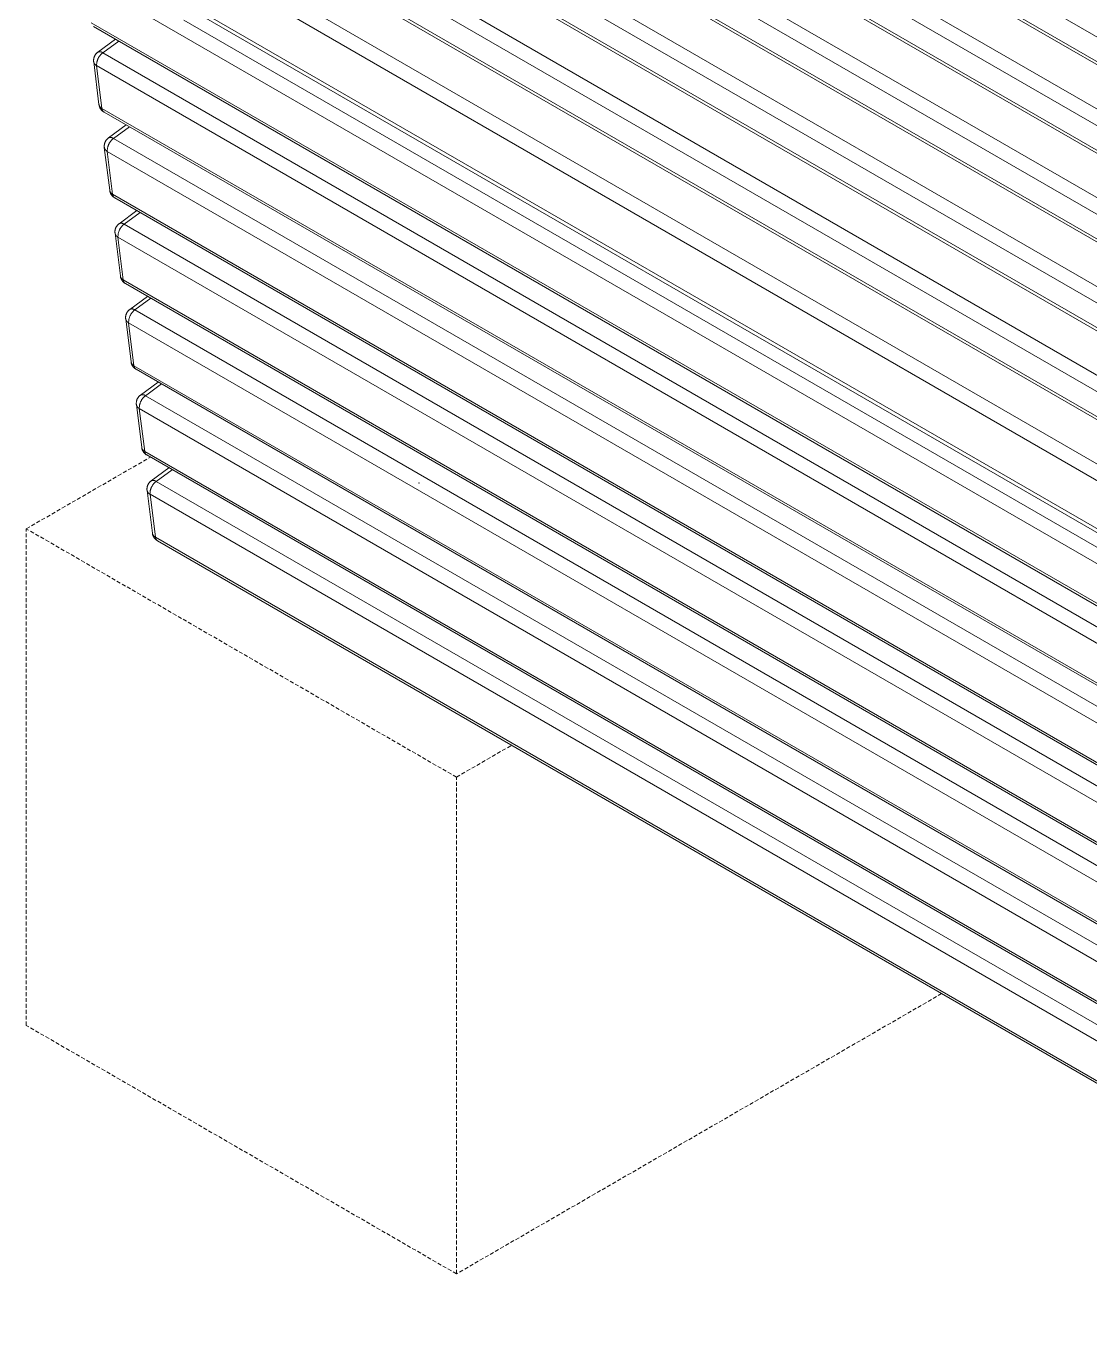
# Model space of a CAD drawing. Header units: millimetres. Extents: x -30 to 4992, y -440 to 3111.
# Drawn here: x 186.6 to 531.1, y -15.1 to 411.6 of the extents above; entities that cross this region are included whole.
import ezdxf

# ---------------------------------------------------------------- set-up
doc = ezdxf.new("R2010")
doc.units = ezdxf.units.MM
doc.header["$PDSIZE"] = -1
doc.linetypes.add('HIDDEN', pattern=[1.905, 1.27, -0.635])
doc.layers.add('ZANO_R', color=7, linetype='Continuous', lineweight=0)
doc.layers.add('ZANO_R_przerywana', color=7, linetype='HIDDEN', lineweight=0)

msp = doc.modelspace()

# ---------------------------------------------------------------- linework, layer by layer
at = {"layer": 'ZANO_R'}
for p, q in [((1154.46, 40.61), (323.11, 520.59)), ((324.68, 520.68), (1155.99, 40.73)), ((1165.04, 43.51), (333.69, 523.49)), ((310.12, 513.72), (1141.47, 33.74)), ((1139.05, 29.78), (307.7, 509.76)), ((1128.48, 26.87), (297.13, 506.85)), ((298.7, 506.95), (1130, 26.99)), ((284.13, 499.99), (1115.48, 20.01)), ((1113.06, 16.04), (281.71, 496.02)), ((1102.49, 13.14), (271.14, 493.12)), ((272.71, 493.21), (1104.02, 13.26)), ((1087.08, 2.31), (255.73, 482.29)), ((258.15, 486.25), (1089.5, 6.27)), ((1076.5, -0.6), (245.15, 479.39)), ((246.73, 479.48), (1078.03, -0.48)), ((232.16, 472.52), (1063.51, -7.46)), ((1050.52, -14.33), (219.17, 465.65)), ((220.74, 465.74), (1052.05, -14.21)), ((1061.09, -11.42), (229.74, 468.56)), ((206.18, 458.78), (1037.53, -21.2)), ((1035.11, -25.16), (203.76, 454.82)), ((203.21, 439.5), (1034.56, -40.48)), ((1035.21, -42.08), (203.9, 437.87)), ((1037.24, -53.34), (205.89, 426.64)), ((207.62, 412.76), (1038.97, -67.23)), ((1039.63, -68.38), (208.29, 411.59)), ((237.66, 413.61), (619.17, 193.35)), ((209.72, 403.21), (215.49, 407.44)), ((216.53, 406.83), (211.35, 403.04)), ((208.4, 400.99), (208.42, 401.11)), ((208.42, 401.11), (208.44, 401.22)), ((208.44, 401.22), (208.46, 401.33)), ((208.46, 401.33), (208.49, 401.44)), ((208.49, 401.44), (208.52, 401.55)), ((208.52, 401.55), (208.56, 401.66)), ((208.56, 401.66), (208.6, 401.76)), ((208.6, 401.76), (208.64, 401.87)), ((208.64, 401.87), (208.69, 401.97)), ((208.69, 401.97), (208.74, 402.07)), ((208.74, 402.07), (208.79, 402.17)), ((208.79, 402.17), (208.85, 402.27)), ((208.85, 402.27), (208.91, 402.37)), ((208.91, 402.37), (208.98, 402.46)), ((208.98, 402.46), (209.04, 402.55)), ((209.04, 402.55), (209.12, 402.64)), ((209.12, 402.64), (209.19, 402.73)), ((209.19, 402.73), (209.27, 402.81)), ((209.27, 402.81), (209.34, 402.89)), ((209.34, 402.89), (209.43, 402.97)), ((209.43, 402.97), (209.51, 403.05)), ((209.51, 403.05), (209.6, 403.12)), ((209.6, 403.12), (209.69, 403.19)), ((209.73, 403.21), (209.69, 403.19)), ((209.78, 403.23), (209.73, 403.21)), ((209.84, 401.19), (209.77, 401.04)), ((209.83, 403.25), (209.78, 403.23)), ((209.88, 403.27), (209.83, 403.25)), ((209.92, 401.35), (209.84, 401.19)), ((209.93, 403.29), (209.88, 403.27)), ((210, 401.5), (209.92, 401.35)), ((209.98, 403.3), (209.93, 403.29)), ((210.03, 403.32), (209.98, 403.3)), ((210.09, 401.65), (210, 401.5)), ((210.08, 403.33), (210.03, 403.32)), ((210.13, 403.34), (210.08, 403.33)), ((210.18, 401.79), (210.09, 401.65)), ((210.18, 403.35), (210.13, 403.34)), ((210.23, 403.36), (210.18, 403.35)), ((210.28, 401.93), (210.18, 401.79)), ((210.28, 403.36), (210.23, 403.36)), ((210.33, 403.36), (210.28, 403.36)), ((210.38, 402.07), (210.28, 401.93)), ((210.38, 403.37), (210.33, 403.36)), ((210.44, 403.37), (210.38, 403.37)), ((210.48, 402.2), (210.38, 402.07)), ((210.49, 403.36), (210.44, 403.37)), ((210.6, 402.34), (210.48, 402.2)), ((210.54, 403.36), (210.49, 403.36)), ((210.59, 403.35), (210.54, 403.36)), ((210.64, 403.35), (210.59, 403.35)), ((210.71, 402.46), (210.6, 402.34)), ((210.69, 403.34), (210.64, 403.35)), ((210.74, 403.33), (210.69, 403.34)), ((210.83, 402.59), (210.71, 402.46)), ((210.79, 403.31), (210.74, 403.33)), ((210.84, 403.3), (210.79, 403.31)), ((210.95, 402.7), (210.83, 402.59)), ((210.89, 403.28), (210.84, 403.3)), ((210.94, 403.27), (210.89, 403.28)), ((210.99, 403.25), (210.94, 403.27)), ((211.08, 402.82), (210.95, 402.7)), ((211.04, 403.23), (210.99, 403.25)), ((211.08, 403.2), (211.04, 403.23)), ((211.13, 403.18), (211.08, 403.2)), ((211.21, 402.93), (211.08, 402.82)), ((211.17, 403.15), (211.13, 403.18)), ((211.22, 403.13), (211.17, 403.15)), ((211.35, 403.04), (211.21, 402.93)), ((211.26, 403.1), (211.22, 403.13)), ((211.3, 403.07), (211.26, 403.1)), ((211.35, 403.04), (211.3, 403.07)), ((211.35, 403.04), (1042.7, -76.94)), ((208.37, 400.66), (208.38, 400.77)), ((208.37, 400.54), (208.37, 400.66)), ((208.37, 400.43), (208.37, 400.54)), ((208.38, 400.32), (208.37, 400.43)), ((208.38, 400.77), (208.39, 400.88)), ((208.39, 400.2), (208.38, 400.32)), ((208.39, 400.88), (208.4, 400.99)), ((208.39, 400.2), (208.4, 400.14)), ((210.12, 386.27), (208.4, 400.15)), ((208.4, 400.14), (208.41, 400.08)), ((208.41, 400.08), (208.42, 400.02)), ((208.42, 400.02), (208.44, 399.96)), ((208.44, 399.96), (208.46, 399.91)), ((208.46, 399.91), (208.48, 399.85)), ((208.48, 399.85), (208.5, 399.79)), ((208.5, 399.79), (208.52, 399.73)), ((208.52, 399.73), (208.55, 399.68)), ((208.55, 399.68), (208.58, 399.62)), ((208.58, 399.62), (208.61, 399.57)), ((208.61, 399.57), (208.64, 399.52)), ((208.64, 399.52), (208.67, 399.47)), ((208.67, 399.47), (208.71, 399.42)), ((208.71, 399.42), (208.74, 399.37)), ((208.74, 399.37), (208.78, 399.32)), ((208.78, 399.32), (208.82, 399.27)), ((208.82, 399.27), (208.86, 399.23)), ((208.86, 399.23), (208.91, 399.19)), ((208.91, 399.19), (208.95, 399.15)), ((208.95, 399.15), (209, 399.1)), ((209, 399.1), (209.04, 399.07)), ((209.04, 399.07), (209.09, 399.03)), ((209.09, 399.03), (209.14, 398.99)), ((209.14, 398.99), (209.19, 398.96)), ((209.19, 398.96), (209.25, 398.93)), ((209.25, 398.93), (209.3, 398.9)), ((209.3, 398.9), (209.35, 398.87)), ((209.36, 399.38), (209.35, 399.21)), ((209.35, 399.21), (209.35, 399.04)), ((209.35, 399.04), (209.35, 398.87)), ((209.35, 398.87), (211.08, 384.99)), ((1040.7, -81.11), (209.35, 398.87)), ((209.38, 399.55), (209.36, 399.38)), ((209.4, 399.72), (209.38, 399.55)), ((209.43, 399.89), (209.4, 399.72)), ((209.46, 400.06), (209.43, 399.89)), ((209.5, 400.23), (209.46, 400.06)), ((209.54, 400.39), (209.5, 400.23)), ((209.59, 400.56), (209.54, 400.39)), ((209.65, 400.72), (209.59, 400.56)), ((209.71, 400.88), (209.65, 400.72)), ((209.77, 401.04), (209.71, 400.88)), ((210.12, 386.27), (210.14, 386.21)), ((210.14, 386.15), (210.12, 386.26)), ((210.14, 386.21), (210.15, 386.15)), ((210.16, 386.04), (210.14, 386.15)), ((210.15, 386.15), (210.17, 386.09)), ((210.18, 385.94), (210.16, 386.04)), ((210.17, 386.09), (210.18, 386.03)), ((210.18, 386.03), (210.2, 385.97)), ((210.21, 385.83), (210.18, 385.94)), ((210.2, 385.97), (210.23, 385.91)), ((210.24, 385.72), (210.21, 385.83)), ((210.23, 385.91), (210.25, 385.86)), ((210.27, 385.62), (210.24, 385.72)), ((210.25, 385.86), (210.28, 385.8)), ((210.31, 385.51), (210.27, 385.62)), ((210.28, 385.8), (210.3, 385.75)), ((210.3, 385.75), (210.33, 385.69)), ((210.35, 385.41), (210.31, 385.51)), ((210.33, 385.69), (210.37, 385.64)), ((210.4, 385.31), (210.35, 385.41)), ((210.37, 385.64), (210.4, 385.59)), ((210.4, 385.59), (210.43, 385.54)), ((210.44, 385.21), (210.4, 385.31)), ((210.43, 385.54), (210.47, 385.49)), ((210.49, 385.11), (210.44, 385.21)), ((210.47, 385.49), (210.51, 385.44)), ((210.55, 385.01), (210.49, 385.11)), ((210.51, 385.44), (210.55, 385.39)), ((210.55, 385.39), (210.59, 385.35)), ((210.61, 384.92), (210.55, 385.01)), ((210.59, 385.35), (210.63, 385.31)), ((210.67, 384.83), (210.61, 384.92)), ((210.63, 385.31), (210.68, 385.26)), ((210.73, 384.74), (210.67, 384.83)), ((210.68, 385.26), (210.72, 385.22)), ((210.72, 385.22), (210.77, 385.18)), ((210.8, 384.65), (210.73, 384.74)), ((210.77, 385.18), (210.82, 385.15)), ((210.87, 384.56), (210.8, 384.65)), ((210.82, 385.15), (210.87, 385.11)), ((210.87, 385.11), (210.92, 385.08)), ((210.94, 384.48), (210.87, 384.56)), ((210.92, 385.08), (210.97, 385.05)), ((211.01, 384.4), (210.94, 384.48)), ((210.97, 385.05), (211.03, 385.01)), ((211.09, 384.32), (211.01, 384.4)), ((211.03, 385.01), (211.08, 384.99)), ((211.08, 384.99), (211.09, 384.94)), ((211.08, 384.99), (1042.43, -94.99)), ((211.09, 384.94), (211.09, 384.88)), ((211.09, 384.88), (211.1, 384.83)), ((211.17, 384.24), (211.09, 384.32)), ((211.1, 384.83), (211.11, 384.78)), ((211.11, 384.78), (211.12, 384.73)), ((211.12, 384.73), (211.13, 384.68)), ((211.13, 384.68), (211.14, 384.63)), ((211.14, 384.63), (211.16, 384.58)), ((211.16, 384.58), (211.18, 384.53)), ((211.26, 384.17), (211.17, 384.24)), ((211.18, 384.53), (211.2, 384.49)), ((211.2, 384.49), (211.22, 384.44)), ((211.22, 384.44), (211.24, 384.39)), ((211.24, 384.39), (211.26, 384.35)), ((211.26, 384.35), (211.29, 384.3)), ((211.34, 384.1), (211.26, 384.17)), ((211.29, 384.3), (211.32, 384.26)), ((211.32, 384.26), (211.35, 384.22)), ((211.43, 384.03), (211.34, 384.1)), ((211.35, 384.22), (211.38, 384.18)), ((211.38, 384.18), (211.41, 384.13)), ((211.41, 384.13), (211.44, 384.09)), ((211.52, 383.97), (211.43, 384.03)), ((211.44, 384.09), (211.47, 384.06)), ((211.47, 384.06), (211.51, 384.02)), ((211.51, 384.02), (211.55, 383.98)), ((211.61, 383.91), (211.52, 383.97)), ((211.55, 383.98), (211.58, 383.95)), ((211.58, 383.95), (211.62, 383.92)), ((211.71, 383.85), (211.61, 383.91)), ((211.62, 383.92), (211.66, 383.88)), ((211.66, 383.88), (211.71, 383.85)), ((211.71, 383.85), (211.75, 383.82)), ((1043.09, -96.15), (211.75, 383.82)), ((213.18, 375.44), (218.95, 379.67)), ((213.29, 375.48), (213.24, 375.46)), ((213.34, 375.5), (213.29, 375.48)), ((213.39, 375.52), (213.34, 375.5)), ((213.43, 375.54), (213.39, 375.52)), ((213.48, 375.55), (213.43, 375.54)), ((213.53, 375.56), (213.48, 375.55)), ((213.59, 375.57), (213.53, 375.56)), ((213.64, 375.58), (213.59, 375.57)), ((213.69, 375.59), (213.64, 375.58)), ((213.74, 375.59), (213.69, 375.59)), ((213.79, 375.6), (213.74, 375.59)), ((213.84, 375.6), (213.79, 375.6)), ((213.89, 375.6), (213.84, 375.6)), ((213.95, 375.59), (213.89, 375.6)), ((214, 375.59), (213.95, 375.59)), ((214.05, 375.59), (214, 375.59)), ((214.1, 375.58), (214.05, 375.59)), ((214.15, 375.57), (214.1, 375.58)), ((214.2, 375.56), (214.15, 375.57)), ((214.25, 375.55), (214.2, 375.56)), ((214.3, 375.53), (214.25, 375.55)), ((214.35, 375.52), (214.3, 375.53)), ((214.4, 375.5), (214.35, 375.52)), ((214.45, 375.48), (214.4, 375.5)), ((219.99, 379.07), (214.8, 375.27)), ((211.83, 372.89), (211.84, 373)), ((211.83, 372.77), (211.83, 372.89)), ((211.83, 372.66), (211.83, 372.77)), ((211.84, 372.55), (211.83, 372.66)), ((211.84, 373.11), (211.86, 373.23)), ((211.84, 373), (211.84, 373.11)), ((211.85, 372.43), (211.84, 372.55)), ((211.85, 372.43), (211.86, 372.37)), ((213.58, 358.5), (211.85, 372.38)), ((211.86, 373.23), (211.88, 373.34)), ((211.86, 372.37), (211.87, 372.31)), ((211.87, 372.31), (211.88, 372.25)), ((211.88, 373.34), (211.9, 373.45)), ((211.88, 372.25), (211.9, 372.19)), ((211.9, 373.45), (211.92, 373.56)), ((211.9, 372.19), (211.92, 372.14)), ((211.92, 373.56), (211.95, 373.67)), ((211.92, 372.14), (211.94, 372.08)), ((211.94, 372.08), (211.96, 372.02)), ((211.95, 373.67), (211.98, 373.78)), ((211.96, 372.02), (211.98, 371.97)), ((211.98, 373.78), (212.02, 373.89)), ((211.98, 371.97), (212.01, 371.91)), ((212.01, 371.91), (212.04, 371.86)), ((212.02, 373.89), (212.06, 373.99)), ((212.04, 371.86), (212.07, 371.8)), ((212.06, 373.99), (212.1, 374.1)), ((212.07, 371.8), (212.1, 371.75)), ((212.1, 374.1), (212.15, 374.2)), ((212.1, 371.75), (212.13, 371.7)), ((212.13, 371.7), (212.17, 371.65)), ((212.15, 374.2), (212.2, 374.3)), ((212.17, 371.65), (212.2, 371.6)), ((212.2, 374.3), (212.25, 374.4)), ((212.2, 371.6), (212.24, 371.55)), ((212.24, 371.55), (212.28, 371.51)), ((212.25, 374.4), (212.31, 374.5)), ((212.28, 371.51), (212.32, 371.46)), ((212.31, 374.5), (212.37, 374.6)), ((212.32, 371.46), (212.36, 371.42)), ((212.36, 371.42), (212.41, 371.38)), ((212.37, 374.6), (212.44, 374.69)), ((212.41, 371.38), (212.45, 371.34)), ((212.44, 374.69), (212.5, 374.78)), ((212.45, 371.34), (212.5, 371.3)), ((212.5, 374.78), (212.57, 374.87)), ((212.5, 371.3), (212.55, 371.26)), ((212.55, 371.26), (212.6, 371.23)), ((212.57, 374.87), (212.65, 374.96)), ((212.6, 371.23), (212.65, 371.19)), ((212.65, 374.96), (212.72, 375.04)), ((212.72, 375.04), (212.8, 375.12)), ((212.8, 375.12), (212.89, 375.2)), ((212.82, 371.62), (212.81, 371.44)), ((212.81, 371.44), (212.81, 371.27)), ((212.81, 371.27), (212.81, 371.1)), ((212.84, 371.79), (212.82, 371.62)), ((212.86, 371.96), (212.84, 371.79)), ((212.89, 372.13), (212.86, 371.96)), ((212.89, 375.2), (212.97, 375.28)), ((212.92, 372.29), (212.89, 372.13)), ((212.96, 372.46), (212.92, 372.29)), ((213, 372.63), (212.96, 372.46)), ((212.97, 375.28), (213.06, 375.35)), ((213.05, 372.79), (213, 372.63)), ((213.11, 372.95), (213.05, 372.79)), ((213.06, 375.35), (213.15, 375.42)), ((213.17, 373.11), (213.11, 372.95)), ((213.19, 375.44), (213.15, 375.42)), ((213.23, 373.27), (213.17, 373.11)), ((213.24, 375.46), (213.19, 375.44)), ((213.3, 373.43), (213.23, 373.27)), ((213.38, 373.58), (213.3, 373.43)), ((213.46, 373.73), (213.38, 373.58)), ((213.55, 373.88), (213.46, 373.73)), ((213.64, 374.02), (213.55, 373.88)), ((213.74, 374.16), (213.64, 374.02)), ((213.84, 374.3), (213.74, 374.16)), ((213.94, 374.44), (213.84, 374.3)), ((214.05, 374.57), (213.94, 374.44)), ((214.17, 374.69), (214.05, 374.57)), ((214.29, 374.82), (214.17, 374.69)), ((214.41, 374.94), (214.29, 374.82)), ((214.54, 375.05), (214.41, 374.94)), ((214.5, 375.46), (214.45, 375.48)), ((214.54, 375.43), (214.5, 375.46)), ((214.59, 375.41), (214.54, 375.43)), ((214.67, 375.16), (214.54, 375.05)), ((214.63, 375.38), (214.59, 375.41)), ((214.68, 375.36), (214.63, 375.38)), ((214.8, 375.27), (214.67, 375.16)), ((214.72, 375.33), (214.68, 375.36)), ((214.76, 375.3), (214.72, 375.33)), ((214.8, 375.27), (214.76, 375.3)), ((214.8, 375.27), (1046.15, -104.71)), ((212.65, 371.19), (212.7, 371.16)), ((212.7, 371.16), (212.76, 371.13)), ((212.76, 371.13), (212.81, 371.1)), ((212.81, 371.1), (214.54, 357.22)), ((1044.16, -108.88), (212.81, 371.1)), ((213.58, 358.5), (213.6, 358.44)), ((213.6, 358.38), (213.58, 358.49)), ((213.6, 358.44), (213.61, 358.38)), ((213.62, 358.28), (213.6, 358.38)), ((213.61, 358.38), (213.62, 358.32)), ((213.62, 358.32), (213.64, 358.26)), ((213.64, 358.17), (213.62, 358.28)), ((213.64, 358.26), (213.66, 358.2)), ((213.67, 358.06), (213.64, 358.17)), ((213.66, 358.2), (213.69, 358.14)), ((213.7, 357.95), (213.67, 358.06)), ((213.69, 358.14), (213.71, 358.09)), ((213.73, 357.85), (213.7, 357.95)), ((213.71, 358.09), (213.73, 358.03)), ((213.73, 358.03), (213.76, 357.98)), ((213.77, 357.74), (213.73, 357.85)), ((213.76, 357.98), (213.79, 357.92)), ((213.81, 357.64), (213.77, 357.74)), ((213.79, 357.92), (213.82, 357.87)), ((213.85, 357.54), (213.81, 357.64)), ((213.82, 357.87), (213.86, 357.82)), ((213.9, 357.44), (213.85, 357.54)), ((213.86, 357.82), (213.89, 357.77)), ((213.89, 357.77), (213.93, 357.72)), ((213.95, 357.34), (213.9, 357.44)), ((213.93, 357.72), (213.97, 357.67)), ((214.01, 357.25), (213.95, 357.34)), ((213.97, 357.67), (214.01, 357.63)), ((214.01, 357.63), (214.05, 357.58)), ((214.06, 357.15), (214.01, 357.25)), ((214.05, 357.58), (214.09, 357.54)), ((214.13, 357.06), (214.06, 357.15)), ((214.09, 357.54), (214.14, 357.49)), ((214.19, 356.97), (214.13, 357.06)), ((214.14, 357.49), (214.18, 357.45)), ((214.18, 357.45), (214.23, 357.42)), ((214.26, 356.88), (214.19, 356.97)), ((214.23, 357.42), (214.28, 357.38)), ((214.33, 356.79), (214.26, 356.88)), ((214.28, 357.38), (214.33, 357.34)), ((214.33, 357.34), (214.38, 357.31)), ((214.4, 356.71), (214.33, 356.79)), ((214.38, 357.31), (214.43, 357.28)), ((214.47, 356.63), (214.4, 356.71)), ((214.43, 357.28), (214.49, 357.25)), ((214.55, 356.55), (214.47, 356.63)), ((214.49, 357.25), (214.54, 357.22)), ((214.54, 357.22), (214.54, 357.17)), ((214.54, 357.22), (1045.89, -122.76)), ((214.54, 357.17), (214.55, 357.12)), ((214.55, 357.12), (214.56, 357.06)), ((214.63, 356.47), (214.55, 356.55)), ((214.56, 357.06), (214.57, 357.01)), ((214.57, 357.01), (214.58, 356.96)), ((214.58, 356.96), (214.59, 356.91)), ((214.59, 356.91), (214.6, 356.86)), ((214.6, 356.86), (214.62, 356.81)), ((214.62, 356.81), (214.64, 356.77)), ((214.71, 356.4), (214.63, 356.47)), ((214.64, 356.77), (214.66, 356.72)), ((214.66, 356.72), (214.68, 356.67)), ((214.68, 356.67), (214.7, 356.63)), ((214.7, 356.63), (214.72, 356.58)), ((214.8, 356.33), (214.71, 356.4)), ((214.72, 356.58), (214.75, 356.53)), ((214.75, 356.53), (214.78, 356.49)), ((214.78, 356.49), (214.8, 356.45)), ((214.8, 356.45), (214.83, 356.41)), ((214.89, 356.26), (214.8, 356.33)), ((214.83, 356.41), (214.87, 356.37)), ((214.87, 356.37), (214.9, 356.33)), ((214.98, 356.2), (214.89, 356.26)), ((214.9, 356.33), (214.93, 356.29)), ((214.93, 356.29), (214.97, 356.25)), ((214.97, 356.25), (215.01, 356.21)), ((215.07, 356.14), (214.98, 356.2)), ((215.01, 356.21), (215.04, 356.18)), ((215.04, 356.18), (215.08, 356.15)), ((215.16, 356.08), (215.07, 356.14)), ((215.08, 356.15), (215.12, 356.11)), ((215.12, 356.11), (215.16, 356.08)), ((215.16, 356.08), (215.21, 356.06)), ((1046.55, -123.92), (215.21, 356.06)), ((216.64, 347.67), (222.41, 351.9)), ((223.45, 351.3), (218.26, 347.5)), ((215.33, 345.57), (215.35, 345.68)), ((215.35, 345.68), (215.38, 345.79)), ((215.38, 345.79), (215.41, 345.9)), ((215.41, 345.9), (215.44, 346.01)), ((215.44, 346.01), (215.48, 346.12)), ((215.48, 346.12), (215.52, 346.22)), ((215.52, 346.22), (215.56, 346.33)), ((215.56, 346.33), (215.61, 346.43)), ((215.61, 346.43), (215.66, 346.53)), ((215.66, 346.53), (215.71, 346.63)), ((215.71, 346.63), (215.77, 346.73)), ((215.77, 346.73), (215.83, 346.83)), ((215.83, 346.83), (215.89, 346.92)), ((215.89, 346.92), (215.96, 347.01)), ((215.96, 347.01), (216.03, 347.1)), ((216.03, 347.1), (216.11, 347.19)), ((216.11, 347.19), (216.18, 347.27)), ((216.18, 347.27), (216.26, 347.35)), ((216.26, 347.35), (216.34, 347.43)), ((216.34, 347.43), (216.43, 347.51)), ((216.43, 347.51), (216.52, 347.58)), ((216.52, 347.58), (216.61, 347.65)), ((216.65, 347.67), (216.61, 347.65)), ((216.7, 347.7), (216.65, 347.67)), ((216.76, 345.66), (216.69, 345.5)), ((216.75, 347.72), (216.7, 347.7)), ((216.79, 347.73), (216.75, 347.72)), ((216.84, 345.81), (216.76, 345.66)), ((216.84, 347.75), (216.79, 347.73)), ((216.89, 347.77), (216.84, 347.75)), ((216.92, 345.96), (216.84, 345.81)), ((216.94, 347.78), (216.89, 347.77)), ((217.01, 346.11), (216.92, 345.96)), ((216.99, 347.79), (216.94, 347.78)), ((217.04, 347.8), (216.99, 347.79)), ((217.1, 346.25), (217.01, 346.11)), ((217.1, 347.81), (217.04, 347.8)), ((217.15, 347.82), (217.1, 347.81)), ((217.19, 346.39), (217.1, 346.25)), ((217.2, 347.82), (217.15, 347.82)), ((217.3, 346.53), (217.19, 346.39)), ((217.25, 347.83), (217.2, 347.82)), ((217.3, 347.83), (217.25, 347.83)), ((217.35, 347.83), (217.3, 347.83)), ((217.4, 346.67), (217.3, 346.53)), ((217.41, 347.83), (217.35, 347.83)), ((217.51, 346.8), (217.4, 346.67)), ((217.46, 347.82), (217.41, 347.83)), ((217.51, 347.82), (217.46, 347.82)), ((217.56, 347.81), (217.51, 347.82)), ((217.63, 346.93), (217.51, 346.8)), ((217.61, 347.8), (217.56, 347.81)), ((217.66, 347.79), (217.61, 347.8)), ((217.75, 347.05), (217.63, 346.93)), ((217.71, 347.78), (217.66, 347.79)), ((217.76, 347.76), (217.71, 347.78)), ((217.87, 347.17), (217.75, 347.05)), ((217.81, 347.75), (217.76, 347.76)), ((217.86, 347.73), (217.81, 347.75)), ((217.91, 347.71), (217.86, 347.73)), ((218, 347.28), (217.87, 347.17)), ((217.95, 347.69), (217.91, 347.71)), ((218, 347.67), (217.95, 347.69)), ((218.05, 347.64), (218, 347.67)), ((218.13, 347.39), (218, 347.28)), ((218.09, 347.62), (218.05, 347.64)), ((218.14, 347.59), (218.09, 347.62)), ((218.26, 347.5), (218.13, 347.39)), ((218.18, 347.56), (218.14, 347.59)), ((218.22, 347.53), (218.18, 347.56)), ((218.26, 347.5), (218.22, 347.53)), ((218.26, 347.5), (1049.61, -132.48)), ((215.29, 345.23), (215.3, 345.34)), ((215.29, 345.12), (215.29, 345.23)), ((215.29, 345), (215.29, 345.12)), ((215.29, 344.89), (215.29, 345)), ((215.3, 344.78), (215.29, 344.89)), ((215.3, 345.34), (215.32, 345.46)), ((215.31, 344.66), (215.3, 344.78)), ((215.31, 344.66), (215.32, 344.6)), ((217.04, 330.73), (215.31, 344.61)), ((215.32, 345.46), (215.33, 345.57)), ((215.32, 344.6), (215.33, 344.54)), ((215.33, 344.54), (215.34, 344.49)), ((215.34, 344.49), (215.36, 344.43)), ((215.36, 344.43), (215.38, 344.37)), ((215.38, 344.37), (215.4, 344.31)), ((215.4, 344.31), (215.42, 344.25)), ((215.42, 344.25), (215.44, 344.2)), ((215.44, 344.2), (215.47, 344.14)), ((215.47, 344.14), (215.49, 344.09)), ((215.49, 344.09), (215.52, 344.03)), ((215.52, 344.03), (215.56, 343.98)), ((215.56, 343.98), (215.59, 343.93)), ((215.59, 343.93), (215.62, 343.88)), ((215.62, 343.88), (215.66, 343.83)), ((215.66, 343.83), (215.7, 343.78)), ((215.7, 343.78), (215.74, 343.74)), ((215.74, 343.74), (215.78, 343.69)), ((215.78, 343.69), (215.82, 343.65)), ((215.82, 343.65), (215.87, 343.61)), ((215.87, 343.61), (215.91, 343.57)), ((215.91, 343.57), (215.96, 343.53)), ((215.96, 343.53), (216.01, 343.49)), ((216.01, 343.49), (216.06, 343.46)), ((216.06, 343.46), (216.11, 343.42)), ((216.11, 343.42), (216.16, 343.39)), ((216.16, 343.39), (216.22, 343.36)), ((216.22, 343.36), (216.27, 343.33)), ((216.28, 343.85), (216.27, 343.68)), ((216.27, 343.68), (216.27, 343.5)), ((216.27, 343.5), (216.27, 343.33)), ((216.27, 343.33), (218, 329.45)), ((1047.62, -136.65), (216.27, 343.33)), ((216.3, 344.02), (216.28, 343.85)), ((216.32, 344.19), (216.3, 344.02)), ((216.34, 344.36), (216.32, 344.19)), ((216.38, 344.52), (216.34, 344.36)), ((216.42, 344.69), (216.38, 344.52)), ((216.46, 344.86), (216.42, 344.69)), ((216.51, 345.02), (216.46, 344.86)), ((216.56, 345.18), (216.51, 345.02)), ((216.62, 345.34), (216.56, 345.18)), ((216.69, 345.5), (216.62, 345.34)), ((217.06, 330.62), (217.04, 330.73)), ((217.04, 330.73), (217.05, 330.67)), ((217.05, 330.67), (217.07, 330.61)), ((217.08, 330.51), (217.06, 330.62)), ((217.07, 330.61), (217.08, 330.55)), ((217.08, 330.55), (217.1, 330.49)), ((217.1, 330.4), (217.08, 330.51)), ((217.1, 330.49), (217.12, 330.43)), ((217.13, 330.29), (217.1, 330.4)), ((217.12, 330.43), (217.14, 330.38)), ((217.16, 330.18), (217.13, 330.29)), ((217.14, 330.38), (217.17, 330.32)), ((217.19, 330.08), (217.16, 330.18)), ((217.17, 330.32), (217.19, 330.26)), ((217.19, 330.26), (217.22, 330.21)), ((217.23, 329.98), (217.19, 330.08)), ((217.22, 330.21), (217.25, 330.15)), ((217.27, 329.87), (217.23, 329.98)), ((217.25, 330.15), (217.28, 330.1)), ((217.31, 329.77), (217.27, 329.87)), ((217.28, 330.1), (217.32, 330.05)), ((217.36, 329.67), (217.31, 329.77)), ((217.32, 330.05), (217.35, 330)), ((217.35, 330), (217.39, 329.95)), ((217.41, 329.57), (217.36, 329.67)), ((217.39, 329.95), (217.43, 329.9)), ((217.47, 329.48), (217.41, 329.57)), ((217.43, 329.9), (217.47, 329.86)), ((217.47, 329.86), (217.51, 329.81)), ((217.52, 329.38), (217.47, 329.48)), ((217.51, 329.81), (217.55, 329.77)), ((217.58, 329.29), (217.52, 329.38)), ((217.55, 329.77), (217.6, 329.73)), ((217.65, 329.2), (217.58, 329.29)), ((217.6, 329.73), (217.64, 329.69)), ((217.64, 329.69), (217.69, 329.65)), ((217.71, 329.11), (217.65, 329.2)), ((217.69, 329.65), (217.74, 329.61)), ((217.78, 329.02), (217.71, 329.11)), ((217.74, 329.61), (217.79, 329.57)), ((217.86, 328.94), (217.78, 329.02)), ((217.79, 329.57), (217.84, 329.54)), ((217.84, 329.54), (217.89, 329.51)), ((217.93, 328.86), (217.86, 328.94)), ((217.89, 329.51), (217.94, 329.48)), ((218.01, 328.78), (217.93, 328.86)), ((217.94, 329.48), (218, 329.45)), ((218, 329.45), (218, 329.4)), ((218, 329.45), (1049.35, -150.53)), ((218, 329.4), (218.01, 329.35)), ((218.01, 329.35), (218.02, 329.3)), ((218.09, 328.71), (218.01, 328.78)), ((218.02, 329.3), (218.02, 329.24)), ((218.02, 329.24), (218.03, 329.19)), ((218.03, 329.19), (218.05, 329.14)), ((218.05, 329.14), (218.06, 329.1)), ((218.06, 329.1), (218.08, 329.05)), ((218.08, 329.05), (218.09, 329)), ((218.09, 329), (218.11, 328.95)), ((218.17, 328.63), (218.09, 328.71)), ((218.11, 328.95), (218.13, 328.9)), ((218.13, 328.9), (218.16, 328.86)), ((218.16, 328.86), (218.18, 328.81)), ((218.26, 328.56), (218.17, 328.63)), ((218.18, 328.81), (218.21, 328.77)), ((218.21, 328.77), (218.23, 328.72)), ((218.23, 328.72), (218.26, 328.68)), ((218.26, 328.68), (218.29, 328.64)), ((218.35, 328.49), (218.26, 328.56)), ((218.29, 328.64), (218.32, 328.6)), ((218.32, 328.6), (218.36, 328.56)), ((218.36, 328.56), (218.39, 328.52)), ((218.44, 328.43), (218.35, 328.49)), ((218.39, 328.52), (218.43, 328.48)), ((218.43, 328.48), (218.46, 328.45)), ((218.53, 328.37), (218.44, 328.43)), ((218.46, 328.45), (218.5, 328.41)), ((218.5, 328.41), (218.54, 328.38)), ((218.62, 328.31), (218.53, 328.37)), ((218.54, 328.38), (218.58, 328.35)), ((218.58, 328.35), (218.62, 328.32)), ((218.62, 328.32), (218.67, 328.29)), ((1050.01, -151.69), (218.67, 328.29)), ((220.1, 319.91), (225.87, 324.13)), ((220.4, 320.01), (220.35, 320)), ((220.45, 320.02), (220.4, 320.01)), ((220.5, 320.03), (220.45, 320.02)), ((220.55, 320.04), (220.5, 320.03)), ((220.61, 320.05), (220.55, 320.04)), ((220.66, 320.06), (220.61, 320.05)), ((220.71, 320.06), (220.66, 320.06)), ((220.76, 320.06), (220.71, 320.06)), ((220.81, 320.06), (220.76, 320.06)), ((220.86, 320.06), (220.81, 320.06)), ((220.92, 320.05), (220.86, 320.06)), ((220.97, 320.05), (220.92, 320.05)), ((221.02, 320.04), (220.97, 320.05)), ((221.07, 320.03), (221.02, 320.04)), ((221.12, 320.02), (221.07, 320.03)), ((221.17, 320.01), (221.12, 320.02)), ((226.91, 323.53), (221.72, 319.73)), ((218.75, 317.46), (218.76, 317.58)), ((218.75, 317.35), (218.75, 317.46)), ((218.75, 317.24), (218.75, 317.35)), ((218.75, 317.12), (218.75, 317.24)), ((218.75, 317.01), (218.75, 317.12)), ((218.77, 316.9), (218.75, 317.01)), ((218.76, 317.58), (218.78, 317.69)), ((218.77, 316.9), (218.78, 316.84)), ((220.5, 302.96), (218.77, 316.84)), ((218.78, 317.69), (218.79, 317.8)), ((218.78, 316.84), (218.79, 316.78)), ((218.79, 317.8), (218.81, 317.91)), ((218.79, 316.78), (218.8, 316.72)), ((218.8, 316.72), (218.82, 316.66)), ((218.81, 317.91), (218.84, 318.02)), ((218.82, 316.66), (218.83, 316.6)), ((218.83, 316.6), (218.85, 316.54)), ((218.84, 318.02), (218.87, 318.13)), ((218.85, 316.54), (218.88, 316.48)), ((218.87, 318.13), (218.9, 318.24)), ((218.88, 316.48), (218.9, 316.43)), ((218.9, 318.24), (218.94, 318.35)), ((218.9, 316.43), (218.93, 316.37)), ((218.93, 316.37), (218.95, 316.32)), ((218.94, 318.35), (218.98, 318.46)), ((218.95, 316.32), (218.98, 316.27)), ((218.98, 318.46), (219.02, 318.56)), ((218.98, 316.27), (219.01, 316.21)), ((219.01, 316.21), (219.05, 316.16)), ((219.02, 318.56), (219.07, 318.66)), ((219.05, 316.16), (219.08, 316.11)), ((219.07, 318.66), (219.12, 318.77)), ((219.08, 316.11), (219.12, 316.06)), ((219.12, 318.77), (219.17, 318.87)), ((219.12, 316.06), (219.16, 316.02)), ((219.16, 316.02), (219.2, 315.97)), ((219.17, 318.87), (219.23, 318.96)), ((219.2, 315.97), (219.24, 315.92)), ((219.23, 318.96), (219.29, 319.06)), ((219.24, 315.92), (219.28, 315.88)), ((219.28, 315.88), (219.33, 315.84)), ((219.29, 319.06), (219.35, 319.15)), ((219.33, 315.84), (219.37, 315.8)), ((219.35, 319.15), (219.42, 319.24)), ((219.37, 315.8), (219.42, 315.76)), ((219.42, 319.24), (219.49, 319.33)), ((219.42, 315.76), (219.47, 315.72)), ((219.49, 319.33), (219.56, 319.42)), ((219.56, 319.42), (219.64, 319.5)), ((219.64, 319.5), (219.72, 319.59)), ((219.72, 319.59), (219.8, 319.66)), ((219.74, 316.08), (219.73, 315.91)), ((219.73, 315.91), (219.73, 315.74)), ((219.76, 316.25), (219.74, 316.08)), ((219.78, 316.42), (219.76, 316.25)), ((219.8, 316.59), (219.78, 316.42)), ((219.8, 319.66), (219.89, 319.74)), ((219.84, 316.76), (219.8, 316.59)), ((219.87, 316.92), (219.84, 316.76)), ((219.92, 317.09), (219.87, 316.92)), ((219.89, 319.74), (219.97, 319.81)), ((219.97, 317.25), (219.92, 317.09)), ((219.97, 319.81), (220.06, 319.88)), ((220.02, 317.41), (219.97, 317.25)), ((220.08, 317.57), (220.02, 317.41)), ((220.11, 319.9), (220.06, 319.88)), ((220.15, 317.73), (220.08, 317.57)), ((220.16, 319.93), (220.11, 319.9)), ((220.22, 317.89), (220.15, 317.73)), ((220.21, 319.95), (220.16, 319.93)), ((220.25, 319.97), (220.21, 319.95)), ((220.3, 318.04), (220.22, 317.89)), ((220.3, 319.98), (220.25, 319.97)), ((220.35, 320), (220.3, 319.98)), ((220.38, 318.19), (220.3, 318.04)), ((220.47, 318.34), (220.38, 318.19)), ((220.56, 318.48), (220.47, 318.34)), ((220.65, 318.63), (220.56, 318.48)), ((220.75, 318.76), (220.65, 318.63)), ((220.86, 318.9), (220.75, 318.76)), ((220.97, 319.03), (220.86, 318.9)), ((221.09, 319.16), (220.97, 319.03)), ((221.21, 319.28), (221.09, 319.16)), ((221.22, 319.99), (221.17, 320.01)), ((221.33, 319.4), (221.21, 319.28)), ((221.27, 319.98), (221.22, 319.99)), ((221.32, 319.96), (221.27, 319.98)), ((221.37, 319.94), (221.32, 319.96)), ((221.46, 319.51), (221.33, 319.4)), ((221.41, 319.92), (221.37, 319.94)), ((221.46, 319.9), (221.41, 319.92)), ((221.51, 319.87), (221.46, 319.9)), ((221.59, 319.62), (221.46, 319.51)), ((221.55, 319.85), (221.51, 319.87)), ((221.6, 319.82), (221.55, 319.85)), ((221.72, 319.73), (221.59, 319.62)), ((221.64, 319.79), (221.6, 319.82)), ((221.68, 319.76), (221.64, 319.79)), ((221.72, 319.73), (221.68, 319.76)), ((221.72, 319.73), (1053.07, -160.25)), ((219.47, 315.72), (219.52, 315.69)), ((219.52, 315.69), (219.57, 315.65)), ((219.57, 315.65), (219.62, 315.62)), ((219.62, 315.62), (219.67, 315.59)), ((219.67, 315.59), (219.73, 315.56)), ((219.73, 315.74), (219.73, 315.56)), ((219.73, 315.56), (221.46, 301.68)), ((1051.08, -164.42), (219.73, 315.56)), ((220.52, 302.85), (220.5, 302.96)), ((220.5, 302.96), (220.51, 302.9)), ((220.51, 302.9), (220.53, 302.84)), ((220.54, 302.74), (220.52, 302.85)), ((220.53, 302.84), (220.54, 302.78)), ((220.54, 302.78), (220.56, 302.72)), ((220.56, 302.63), (220.54, 302.74)), ((220.56, 302.72), (220.58, 302.66)), ((220.59, 302.52), (220.56, 302.63)), ((220.58, 302.66), (220.6, 302.61)), ((220.62, 302.42), (220.59, 302.52)), ((220.6, 302.61), (220.63, 302.55)), ((220.65, 302.31), (220.62, 302.42)), ((220.63, 302.55), (220.65, 302.49)), ((220.65, 302.49), (220.68, 302.44)), ((220.69, 302.21), (220.65, 302.31)), ((220.68, 302.44), (220.71, 302.39)), ((220.73, 302.1), (220.69, 302.21)), ((220.71, 302.39), (220.74, 302.33)), ((220.77, 302), (220.73, 302.1)), ((220.74, 302.33), (220.77, 302.28)), ((220.77, 302.28), (220.81, 302.23)), ((220.82, 301.9), (220.77, 302)), ((220.81, 302.23), (220.85, 302.18)), ((220.87, 301.8), (220.82, 301.9)), ((220.85, 302.18), (220.88, 302.13)), ((220.92, 301.71), (220.87, 301.8)), ((220.88, 302.13), (220.92, 302.09)), ((220.92, 302.09), (220.97, 302.04)), ((220.98, 301.61), (220.92, 301.71)), ((220.97, 302.04), (221.01, 302)), ((221.04, 301.52), (220.98, 301.61)), ((221.01, 302), (221.05, 301.96)), ((221.11, 301.43), (221.04, 301.52)), ((221.05, 301.96), (221.1, 301.92)), ((221.1, 301.92), (221.15, 301.88)), ((221.17, 301.34), (221.11, 301.43)), ((221.15, 301.88), (221.2, 301.84)), ((221.24, 301.26), (221.17, 301.34)), ((221.2, 301.84), (221.25, 301.8)), ((221.32, 301.17), (221.24, 301.26)), ((221.25, 301.8), (221.3, 301.77)), ((221.3, 301.77), (221.35, 301.74)), ((221.39, 301.09), (221.32, 301.17)), ((221.35, 301.74), (221.4, 301.71)), ((221.47, 301.01), (221.39, 301.09)), ((221.4, 301.71), (221.46, 301.68)), ((221.46, 301.68), (221.46, 301.63)), ((221.46, 301.68), (1052.81, -178.3)), ((221.46, 301.63), (221.47, 301.58)), ((221.47, 301.58), (221.47, 301.53)), ((221.47, 301.53), (221.48, 301.48)), ((221.55, 300.94), (221.47, 301.01)), ((221.48, 301.48), (221.49, 301.43)), ((221.49, 301.43), (221.51, 301.38)), ((221.51, 301.38), (221.52, 301.33)), ((221.52, 301.33), (221.54, 301.28)), ((221.54, 301.28), (221.55, 301.23)), ((221.55, 301.23), (221.57, 301.18)), ((221.63, 300.86), (221.55, 300.94)), ((221.57, 301.18), (221.59, 301.13)), ((221.59, 301.13), (221.62, 301.09)), ((221.62, 301.09), (221.64, 301.04)), ((221.72, 300.79), (221.63, 300.86)), ((221.64, 301.04), (221.67, 301)), ((221.67, 301), (221.69, 300.95)), ((221.69, 300.95), (221.72, 300.91)), ((221.72, 300.91), (221.75, 300.87)), ((221.81, 300.73), (221.72, 300.79)), ((221.75, 300.87), (221.78, 300.83)), ((221.78, 300.83), (221.82, 300.79)), ((221.9, 300.66), (221.81, 300.73)), ((221.82, 300.79), (221.85, 300.75)), ((221.85, 300.75), (221.89, 300.71)), ((221.89, 300.71), (221.92, 300.68)), ((221.99, 300.6), (221.9, 300.66)), ((221.92, 300.68), (221.96, 300.64)), ((221.96, 300.64), (222, 300.61)), ((222.08, 300.54), (221.99, 300.6)), ((222, 300.61), (222.04, 300.58)), ((222.04, 300.58), (222.08, 300.55)), ((222.08, 300.55), (222.12, 300.52)), ((1053.47, -179.46), (222.12, 300.52)), ((223.56, 292.14), (229.32, 296.36)), ((230.37, 295.76), (225.18, 291.96)), ((222.25, 290.03), (222.27, 290.14)), ((222.27, 290.14), (222.3, 290.25)), ((222.3, 290.25), (222.33, 290.36)), ((222.33, 290.36), (222.36, 290.47)), ((222.36, 290.47), (222.39, 290.58)), ((222.39, 290.58), (222.43, 290.69)), ((222.43, 290.69), (222.48, 290.79)), ((222.48, 290.79), (222.52, 290.9)), ((222.52, 290.9), (222.58, 291)), ((222.58, 291), (222.63, 291.1)), ((222.63, 291.1), (222.69, 291.19)), ((222.69, 291.19), (222.75, 291.29)), ((222.75, 291.29), (222.81, 291.38)), ((222.81, 291.38), (222.88, 291.48)), ((222.88, 291.48), (222.95, 291.56)), ((222.95, 291.56), (223.02, 291.65)), ((223.02, 291.65), (223.1, 291.74)), ((223.1, 291.74), (223.18, 291.82)), ((223.18, 291.82), (223.26, 291.89)), ((223.26, 291.89), (223.35, 291.97)), ((223.35, 291.97), (223.43, 292.04)), ((223.43, 292.04), (223.52, 292.11)), ((223.57, 292.14), (223.52, 292.11)), ((223.62, 292.16), (223.57, 292.14)), ((223.66, 292.18), (223.62, 292.16)), ((223.71, 292.2), (223.66, 292.18)), ((223.76, 290.27), (223.68, 290.12)), ((223.76, 292.21), (223.71, 292.2)), ((223.81, 292.23), (223.76, 292.21)), ((223.84, 290.42), (223.76, 290.27)), ((223.86, 292.24), (223.81, 292.23)), ((223.92, 290.57), (223.84, 290.42)), ((223.91, 292.26), (223.86, 292.24)), ((223.96, 292.27), (223.91, 292.26)), ((224.02, 290.72), (223.92, 290.57)), ((224.01, 292.27), (223.96, 292.27)), ((224.06, 292.28), (224.01, 292.27)), ((224.11, 290.86), (224.02, 290.72)), ((224.12, 292.29), (224.06, 292.28)), ((224.21, 291), (224.11, 290.86)), ((224.17, 292.29), (224.12, 292.29)), ((224.22, 292.29), (224.17, 292.29)), ((224.32, 291.13), (224.21, 291)), ((224.27, 292.29), (224.22, 292.29)), ((224.32, 292.29), (224.27, 292.29)), ((224.37, 292.28), (224.32, 292.29)), ((224.43, 291.26), (224.32, 291.13)), ((224.43, 292.28), (224.37, 292.28)), ((224.48, 292.27), (224.43, 292.28)), ((224.54, 291.39), (224.43, 291.26)), ((224.53, 292.26), (224.48, 292.27)), ((224.58, 292.25), (224.53, 292.26)), ((224.66, 291.51), (224.54, 291.39)), ((224.63, 292.24), (224.58, 292.25)), ((224.68, 292.23), (224.63, 292.24)), ((224.79, 291.63), (224.66, 291.51)), ((224.73, 292.21), (224.68, 292.23)), ((224.78, 292.19), (224.73, 292.21)), ((224.82, 292.17), (224.78, 292.19)), ((224.91, 291.74), (224.79, 291.63)), ((224.87, 292.15), (224.82, 292.17)), ((224.92, 292.13), (224.87, 292.15)), ((225.05, 291.86), (224.91, 291.74)), ((224.96, 292.1), (224.92, 292.13)), ((225.01, 292.08), (224.96, 292.1)), ((225.05, 292.05), (225.01, 292.08)), ((225.1, 292.02), (225.05, 292.05)), ((225.18, 291.96), (225.05, 291.86)), ((225.14, 291.99), (225.1, 292.02)), ((225.18, 291.96), (225.14, 291.99)), ((225.18, 291.96), (1056.53, -188.02)), ((222.2, 289.47), (222.21, 289.58)), ((222.21, 289.35), (222.2, 289.47)), ((222.21, 289.69), (222.22, 289.81)), ((222.21, 289.58), (222.21, 289.69)), ((222.21, 289.24), (222.21, 289.35)), ((222.22, 289.13), (222.21, 289.24)), ((222.22, 289.81), (222.23, 289.92)), ((222.22, 289.13), (222.23, 289.07)), ((222.23, 289.92), (222.25, 290.03)), ((223.96, 275.19), (222.23, 289.07)), ((222.23, 289.07), (222.25, 289.01)), ((222.25, 289.01), (222.26, 288.95)), ((222.26, 288.95), (222.28, 288.89)), ((222.28, 288.89), (222.29, 288.83)), ((222.29, 288.83), (222.31, 288.77)), ((222.31, 288.77), (222.34, 288.72)), ((222.34, 288.72), (222.36, 288.66)), ((222.36, 288.66), (222.38, 288.6)), ((222.38, 288.6), (222.41, 288.55)), ((222.41, 288.55), (222.44, 288.5)), ((222.44, 288.5), (222.47, 288.44)), ((222.47, 288.44), (222.51, 288.39)), ((222.51, 288.39), (222.54, 288.34)), ((222.54, 288.34), (222.58, 288.29)), ((222.58, 288.29), (222.62, 288.25)), ((222.62, 288.25), (222.66, 288.2)), ((222.66, 288.2), (222.7, 288.16)), ((222.7, 288.16), (222.74, 288.11)), ((222.74, 288.11), (222.79, 288.07)), ((222.79, 288.07), (222.83, 288.03)), ((222.83, 288.03), (222.88, 287.99)), ((222.88, 287.99), (222.93, 287.95)), ((222.93, 287.95), (222.98, 287.92)), ((222.98, 287.92), (223.03, 287.89)), ((223.03, 287.89), (223.08, 287.85)), ((223.08, 287.85), (223.13, 287.82)), ((223.13, 287.82), (223.19, 287.8)), ((223.2, 288.31), (223.19, 288.14)), ((223.19, 288.14), (223.19, 287.97)), ((223.19, 287.97), (223.19, 287.8)), ((223.19, 287.8), (224.92, 273.91)), ((1054.54, -192.18), (223.19, 287.8)), ((223.21, 288.48), (223.2, 288.31)), ((223.23, 288.65), (223.21, 288.48)), ((223.26, 288.82), (223.23, 288.65)), ((223.29, 288.99), (223.26, 288.82)), ((223.33, 289.15), (223.29, 288.99)), ((223.38, 289.32), (223.33, 289.15)), ((223.43, 289.48), (223.38, 289.32)), ((223.48, 289.65), (223.43, 289.48)), ((223.54, 289.81), (223.48, 289.65)), ((223.61, 289.96), (223.54, 289.81)), ((223.68, 290.12), (223.61, 289.96)), ((223.98, 275.08), (223.96, 275.19)), ((223.96, 275.19), (223.97, 275.13)), ((223.97, 275.13), (223.99, 275.07)), ((223.99, 274.97), (223.98, 275.08)), ((223.99, 275.07), (224, 275.01)), ((224.02, 274.86), (223.99, 274.97)), ((224, 275.01), (224.02, 274.95)), ((224.02, 274.95), (224.04, 274.9)), ((224.04, 274.75), (224.02, 274.86)), ((224.04, 274.9), (224.06, 274.84)), ((224.07, 274.65), (224.04, 274.75)), ((224.06, 274.84), (224.09, 274.78)), ((224.11, 274.54), (224.07, 274.65)), ((224.09, 274.78), (224.11, 274.73)), ((224.11, 274.73), (224.14, 274.67)), ((224.15, 274.44), (224.11, 274.54)), ((224.14, 274.67), (224.17, 274.62)), ((224.19, 274.34), (224.15, 274.44)), ((224.17, 274.62), (224.2, 274.56)), ((224.23, 274.23), (224.19, 274.34)), ((224.2, 274.56), (224.23, 274.51)), ((224.23, 274.51), (224.27, 274.46)), ((224.28, 274.13), (224.23, 274.23)), ((224.27, 274.46), (224.31, 274.41)), ((224.33, 274.04), (224.28, 274.13)), ((224.31, 274.41), (224.34, 274.37)), ((224.38, 273.94), (224.33, 274.04)), ((224.34, 274.37), (224.38, 274.32)), ((224.38, 274.32), (224.43, 274.27)), ((224.44, 273.84), (224.38, 273.94)), ((224.43, 274.27), (224.47, 274.23)), ((224.5, 273.75), (224.44, 273.84)), ((224.47, 274.23), (224.51, 274.19)), ((224.57, 273.66), (224.5, 273.75)), ((224.51, 274.19), (224.56, 274.15)), ((224.56, 274.15), (224.61, 274.11)), ((224.63, 273.57), (224.57, 273.66)), ((224.61, 274.11), (224.66, 274.07)), ((224.7, 273.49), (224.63, 273.57)), ((224.66, 274.07), (224.71, 274.04)), ((224.77, 273.4), (224.7, 273.49)), ((224.71, 274.04), (224.76, 274)), ((224.76, 274), (224.81, 273.97)), ((224.85, 273.32), (224.77, 273.4)), ((224.81, 273.97), (224.86, 273.94)), ((224.93, 273.24), (224.85, 273.32)), ((224.86, 273.94), (224.92, 273.91)), ((224.92, 273.91), (224.92, 273.86)), ((224.92, 273.91), (1056.27, -206.07)), ((224.92, 273.86), (224.93, 273.81)), ((224.93, 273.81), (224.93, 273.76)), ((224.93, 273.76), (224.94, 273.71)), ((225.01, 273.17), (224.93, 273.24)), ((224.94, 273.71), (224.95, 273.66)), ((224.95, 273.66), (224.96, 273.61)), ((224.96, 273.61), (224.98, 273.56)), ((224.98, 273.56), (224.99, 273.51)), ((224.99, 273.51), (225.01, 273.46)), ((225.01, 273.46), (225.03, 273.41)), ((225.09, 273.1), (225.01, 273.17)), ((225.03, 273.41), (225.05, 273.37)), ((225.05, 273.37), (225.07, 273.32)), ((225.07, 273.32), (225.1, 273.27)), ((225.18, 273.02), (225.09, 273.1)), ((225.1, 273.27), (225.12, 273.23)), ((225.12, 273.23), (225.15, 273.19)), ((225.15, 273.19), (225.18, 273.14)), ((225.18, 273.14), (225.21, 273.1)), ((225.21, 273.1), (225.24, 273.06)), ((225.26, 272.96), (225.18, 273.02)), ((225.24, 273.06), (225.27, 273.02)), ((225.35, 272.89), (225.26, 272.96)), ((225.27, 273.02), (225.31, 272.98)), ((225.31, 272.98), (225.34, 272.94)), ((225.34, 272.94), (225.38, 272.91)), ((225.45, 272.83), (225.35, 272.89)), ((225.38, 272.91), (225.42, 272.87)), ((225.42, 272.87), (225.46, 272.84)), ((225.54, 272.77), (225.45, 272.83)), ((225.46, 272.84), (225.5, 272.81)), ((225.5, 272.81), (225.54, 272.78)), ((225.54, 272.78), (225.58, 272.75)), ((1056.93, -207.23), (225.58, 272.75)), ((227.02, 264.37), (232.78, 268.59)), ((233.83, 267.99), (228.64, 264.19)), ((225.66, 261.81), (225.67, 261.93)), ((225.66, 261.7), (225.66, 261.81)), ((225.67, 261.59), (225.66, 261.7)), ((225.67, 261.93), (225.68, 262.04)), ((225.67, 261.47), (225.67, 261.59)), ((225.68, 261.36), (225.67, 261.47)), ((225.68, 262.04), (225.69, 262.15)), ((225.68, 261.36), (225.69, 261.3)), ((225.69, 262.15), (225.71, 262.26)), ((227.42, 247.42), (225.69, 261.3)), ((225.69, 261.3), (225.7, 261.24)), ((225.7, 261.24), (225.72, 261.18)), ((225.71, 262.26), (225.73, 262.38)), ((225.72, 261.18), (225.73, 261.12)), ((225.73, 262.38), (225.76, 262.49)), ((225.73, 261.12), (225.75, 261.06)), ((225.75, 261.06), (225.77, 261)), ((225.76, 262.49), (225.78, 262.6)), ((225.77, 261), (225.79, 260.95)), ((225.78, 262.6), (225.82, 262.7)), ((225.79, 260.95), (225.82, 260.89)), ((225.82, 262.7), (225.85, 262.81)), ((225.82, 260.89), (225.84, 260.84)), ((225.84, 260.84), (225.87, 260.78)), ((225.85, 262.81), (225.89, 262.92)), ((225.87, 260.78), (225.9, 260.73)), ((225.89, 262.92), (225.94, 263.02)), ((225.9, 260.73), (225.93, 260.68)), ((225.93, 260.68), (225.96, 260.62)), ((225.94, 263.02), (225.98, 263.13)), ((225.96, 260.62), (226, 260.57)), ((225.98, 263.13), (226.03, 263.23)), ((226, 260.57), (226.04, 260.53)), ((226.03, 263.23), (226.09, 263.33)), ((226.04, 260.53), (226.07, 260.48)), ((226.07, 260.48), (226.11, 260.43)), ((226.09, 263.33), (226.15, 263.43)), ((226.11, 260.43), (226.16, 260.39)), ((226.15, 263.43), (226.21, 263.52)), ((226.16, 260.39), (226.2, 260.34)), ((226.2, 260.34), (226.24, 260.3)), ((226.21, 263.52), (226.27, 263.62)), ((226.24, 260.3), (226.29, 260.26)), ((226.27, 263.62), (226.34, 263.71)), ((226.34, 263.71), (226.41, 263.8)), ((226.41, 263.8), (226.48, 263.88)), ((226.48, 263.88), (226.56, 263.97)), ((226.56, 263.97), (226.64, 264.05)), ((226.64, 264.05), (226.72, 264.13)), ((226.65, 260.37), (226.64, 260.2)), ((226.66, 260.54), (226.65, 260.37)), ((226.67, 260.71), (226.66, 260.54)), ((226.69, 260.88), (226.67, 260.71)), ((226.72, 261.05), (226.69, 260.88)), ((226.72, 264.13), (226.8, 264.2)), ((226.75, 261.22), (226.72, 261.05)), ((226.79, 261.39), (226.75, 261.22)), ((226.84, 261.55), (226.79, 261.39)), ((226.8, 264.2), (226.89, 264.27)), ((226.88, 261.72), (226.84, 261.55)), ((226.94, 261.88), (226.88, 261.72)), ((226.89, 264.27), (226.98, 264.34)), ((227, 262.04), (226.94, 261.88)), ((227.03, 264.37), (226.98, 264.34)), ((227.07, 262.2), (227, 262.04)), ((227.08, 264.39), (227.03, 264.37)), ((227.14, 262.35), (227.07, 262.2)), ((227.12, 264.41), (227.08, 264.39)), ((227.17, 264.43), (227.12, 264.41)), ((227.21, 262.5), (227.14, 262.35)), ((227.22, 264.45), (227.17, 264.43)), ((227.3, 262.65), (227.21, 262.5)), ((227.27, 264.46), (227.22, 264.45)), ((227.32, 264.47), (227.27, 264.46)), ((227.38, 262.8), (227.3, 262.65)), ((227.37, 264.49), (227.32, 264.47)), ((227.42, 264.5), (227.37, 264.49)), ((227.47, 262.95), (227.38, 262.8)), ((227.47, 264.51), (227.42, 264.5)), ((227.52, 264.51), (227.47, 264.51)), ((227.57, 263.09), (227.47, 262.95)), ((227.57, 264.52), (227.52, 264.51)), ((227.63, 264.52), (227.57, 264.52)), ((227.67, 263.23), (227.57, 263.09)), ((227.68, 264.52), (227.63, 264.52)), ((227.78, 263.36), (227.67, 263.23)), ((227.73, 264.52), (227.68, 264.52)), ((227.78, 264.52), (227.73, 264.52)), ((227.83, 264.52), (227.78, 264.52)), ((227.89, 263.49), (227.78, 263.36)), ((227.88, 264.51), (227.83, 264.52)), ((227.94, 264.5), (227.88, 264.51)), ((228, 263.62), (227.89, 263.49)), ((227.99, 264.49), (227.94, 264.5)), ((228.04, 264.48), (227.99, 264.49)), ((228.12, 263.74), (228, 263.62)), ((228.09, 264.47), (228.04, 264.48)), ((228.14, 264.46), (228.09, 264.47)), ((228.25, 263.86), (228.12, 263.74)), ((228.19, 264.44), (228.14, 264.46)), ((228.24, 264.42), (228.19, 264.44)), ((228.28, 264.4), (228.24, 264.42)), ((228.37, 263.98), (228.25, 263.86)), ((228.33, 264.38), (228.28, 264.4)), ((228.38, 264.36), (228.33, 264.38)), ((228.5, 264.09), (228.37, 263.98)), ((228.42, 264.34), (228.38, 264.36)), ((228.47, 264.31), (228.42, 264.34)), ((228.51, 264.28), (228.47, 264.31)), ((228.64, 264.19), (228.5, 264.09)), ((228.56, 264.25), (228.51, 264.28)), ((228.6, 264.22), (228.56, 264.25)), ((228.64, 264.19), (228.6, 264.22)), ((228.64, 264.19), (1059.99, -215.79)), ((226.29, 260.26), (226.34, 260.22)), ((226.34, 260.22), (226.39, 260.19)), ((226.39, 260.19), (226.44, 260.15)), ((226.44, 260.15), (226.49, 260.12)), ((226.49, 260.12), (226.54, 260.09)), ((226.54, 260.09), (226.59, 260.06)), ((226.59, 260.06), (226.65, 260.03)), ((226.64, 260.2), (226.65, 260.03)), ((226.65, 260.03), (228.38, 246.14)), ((1058, -219.95), (226.65, 260.03)), ((227.43, 247.31), (227.42, 247.42)), ((227.42, 247.42), (227.43, 247.36)), ((227.43, 247.36), (227.44, 247.3)), ((227.45, 247.2), (227.43, 247.31)), ((227.44, 247.3), (227.46, 247.24)), ((227.48, 247.09), (227.45, 247.2)), ((227.46, 247.24), (227.48, 247.18)), ((227.48, 247.18), (227.5, 247.13)), ((227.5, 246.99), (227.48, 247.09)), ((227.5, 247.13), (227.52, 247.07)), ((227.53, 246.88), (227.5, 246.99)), ((227.52, 247.07), (227.54, 247.01)), ((227.57, 246.77), (227.53, 246.88)), ((227.54, 247.01), (227.57, 246.96)), ((227.57, 246.96), (227.6, 246.9)), ((227.6, 246.67), (227.57, 246.77)), ((227.6, 246.9), (227.63, 246.85)), ((227.64, 246.57), (227.6, 246.67)), ((227.63, 246.85), (227.66, 246.8)), ((227.69, 246.47), (227.64, 246.57)), ((227.66, 246.8), (227.69, 246.74)), ((227.69, 246.74), (227.73, 246.69)), ((227.74, 246.37), (227.69, 246.47)), ((227.73, 246.69), (227.76, 246.65)), ((227.79, 246.27), (227.74, 246.37)), ((227.76, 246.65), (227.8, 246.6)), ((227.84, 246.17), (227.79, 246.27)), ((227.8, 246.6), (227.84, 246.55)), ((227.84, 246.55), (227.88, 246.51)), ((227.9, 246.08), (227.84, 246.17)), ((227.88, 246.51), (227.93, 246.46)), ((227.96, 245.98), (227.9, 246.08)), ((227.93, 246.46), (227.97, 246.42)), ((228.02, 245.89), (227.96, 245.98)), ((227.97, 246.42), (228.02, 246.38)), ((228.02, 246.38), (228.07, 246.34)), ((228.09, 245.8), (228.02, 245.89)), ((228.07, 246.34), (228.11, 246.3)), ((228.16, 245.72), (228.09, 245.8)), ((228.11, 246.3), (228.16, 246.27)), ((228.16, 246.27), (228.22, 246.23)), ((228.23, 245.63), (228.16, 245.72)), ((228.22, 246.23), (228.27, 246.2)), ((228.31, 245.55), (228.23, 245.63)), ((228.27, 246.2), (228.32, 246.17)), ((228.39, 245.48), (228.31, 245.55)), ((228.32, 246.17), (228.38, 246.14)), ((228.38, 246.14), (228.38, 246.09)), ((228.38, 246.14), (1059.73, -233.84)), ((228.38, 246.09), (228.38, 246.04)), ((228.38, 246.04), (228.39, 245.99)), ((228.39, 245.99), (228.4, 245.94)), ((228.47, 245.4), (228.39, 245.48)), ((228.4, 245.94), (228.41, 245.89)), ((228.41, 245.89), (228.42, 245.84)), ((228.42, 245.84), (228.44, 245.79)), ((228.44, 245.79), (228.45, 245.74)), ((228.45, 245.74), (228.47, 245.69)), ((228.47, 245.69), (228.49, 245.64)), ((228.55, 245.33), (228.47, 245.4)), ((228.49, 245.64), (228.51, 245.6)), ((228.51, 245.6), (228.53, 245.55)), ((228.53, 245.55), (228.56, 245.5)), ((228.64, 245.26), (228.55, 245.33)), ((228.56, 245.5), (228.58, 245.46)), ((228.58, 245.46), (228.61, 245.42)), ((228.61, 245.42), (228.64, 245.37)), ((228.64, 245.37), (228.67, 245.33)), ((228.72, 245.19), (228.64, 245.26)), ((228.67, 245.33), (228.7, 245.29)), ((228.7, 245.29), (228.73, 245.25)), ((228.81, 245.12), (228.72, 245.19)), ((228.73, 245.25), (228.77, 245.21)), ((228.77, 245.21), (228.8, 245.18)), ((228.8, 245.18), (228.84, 245.14)), ((228.91, 245.06), (228.81, 245.12)), ((228.84, 245.14), (228.88, 245.11)), ((228.88, 245.11), (228.92, 245.07)), ((229, 245.01), (228.91, 245.06)), ((228.92, 245.07), (228.96, 245.04)), ((228.96, 245.04), (229, 245.01)), ((229, 245.01), (229.04, 244.98)), ((1060.39, -235), (229.04, 244.98))]:
    msp.add_line(p, q, dxfattribs=at)
msp.add_point((313.82, 263.65), dxfattribs=at)
at = {"layer": 'ZANO_R_przerywana'}
for p, q in [((186.58, 248.85), (226.78, 272.06)), ((186.58, 87.97), (186.58, 248.85)), ((325.92, 168.41), (186.58, 248.85)), ((325.92, 168.41), (343.79, 178.73)), ((325.92, 7.52), (325.92, 168.41)), ((483.12, 98.29), (325.92, 7.52)), ((325.92, 7.52), (186.58, 87.97))]:
    msp.add_line(p, q, dxfattribs=at)

doc.saveas('drawing.dxf')
